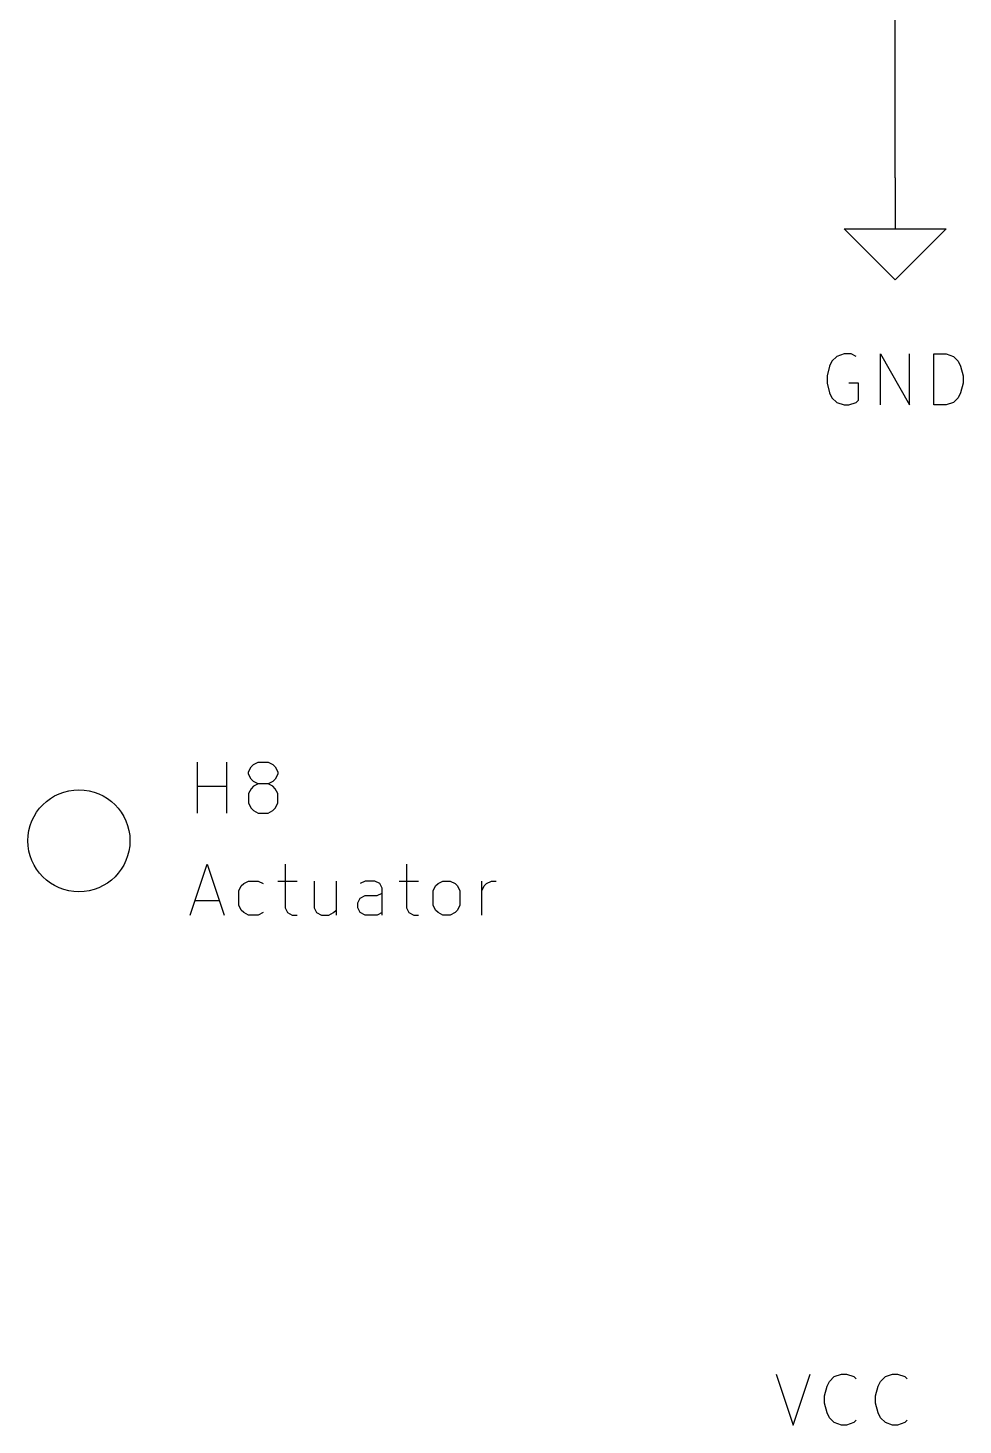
# Model space of a CAD drawing. Header units: millimetres. Extents: x 10 to 287, y -200 to -10.
# Drawn here: x 48.26 to 71.54, y -98.37 to -63.58 of the extents above; entities that cross this region are included whole.
import ezdxf

# ---------------------------------------------------------------- set-up
doc = ezdxf.new("R2010")
doc.units = ezdxf.units.MM
for name, color, linetype in [('GREENSIXTYFIVE', 129, 'CONTINUOUS'), ('LIGHTGREEN', 92, 'CONTINUOUS'), ('RED', 14, 'CONTINUOUS')]:
    doc.layers.add(name, color=color, linetype=linetype)

msp = doc.modelspace()

# ---------------------------------------------------------------- linework, layer by layer
at = {"layer": 'GREENSIXTYFIVE', "linetype": 'CONTINUOUS'}
for p, q in [((68.2171, -72.0016), (68.1567, -72.2435)), ((68.2776, -71.8807), (68.2171, -72.0016)), ((68.3986, -71.7597), (68.2776, -71.8807)), ((68.58, -71.6992), (68.3986, -71.7597)), ((68.7614, -71.6992), (68.58, -71.6992)), ((68.8824, -71.7597), (68.7614, -71.6992)), ((69.4871, -72.9692), (69.4871, -71.6992)), ((69.4871, -71.6992), (70.2128, -72.9692)), ((70.2128, -72.9692), (70.2128, -71.6992)), ((70.8176, -72.9692), (70.8176, -71.6992)), ((70.8176, -71.6992), (71.12, -71.6992)), ((71.12, -71.6992), (71.3014, -71.7597)), ((71.3014, -71.7597), (71.4224, -71.8807)), ((71.4224, -71.8807), (71.4829, -72.0016)), ((71.4829, -72.0016), (71.5433, -72.2435)), ((68.1567, -72.2435), (68.1567, -72.4249)), ((71.5433, -72.2435), (71.5433, -72.4249)), ((68.1567, -72.4249), (68.2171, -72.6668)), ((68.2171, -72.6668), (68.2776, -72.7878)), ((68.9428, -72.4249), (68.7009, -72.4249)), ((68.9428, -72.8483), (68.9428, -72.4249)), ((71.4829, -72.6668), (71.4224, -72.7878)), ((71.5433, -72.4249), (71.4829, -72.6668)), ((68.2776, -72.7878), (68.3986, -72.9088)), ((68.3986, -72.9088), (68.58, -72.9692)), ((68.58, -72.9692), (68.7009, -72.9692)), ((68.7009, -72.9692), (68.8824, -72.9088)), ((68.8824, -72.9088), (68.9428, -72.8483)), ((71.12, -72.9692), (70.8176, -72.9692)), ((71.3014, -72.9088), (71.12, -72.9692)), ((71.4224, -72.7878), (71.3014, -72.9088)), ((52.4835, -83.1291), (52.4835, -81.8591)), ((53.2092, -83.1291), (53.2092, -81.8591)), ((53.7536, -82.101), (53.814, -81.9801)), ((53.814, -81.9801), (53.8745, -81.9196)), ((53.8745, -81.9196), (53.9955, -81.8591)), ((53.9955, -81.8591), (54.2374, -81.8591)), ((54.2374, -81.8591), (54.3583, -81.9196)), ((54.3583, -81.9196), (54.4188, -81.9801)), ((54.4188, -81.9801), (54.4793, -82.101)), ((53.7536, -82.1615), (53.7536, -82.101)), ((53.814, -82.2825), (53.7536, -82.1615)), ((53.8745, -82.3429), (53.814, -82.2825)), ((53.9955, -82.4034), (53.8745, -82.3429)), ((53.9955, -82.4034), (53.8745, -82.4639)), ((54.2374, -82.4034), (53.9955, -82.4034)), ((54.3583, -82.3429), (54.2374, -82.4034)), ((54.3583, -82.4639), (54.2374, -82.4034)), ((54.4188, -82.2825), (54.3583, -82.3429)), ((54.4793, -82.1615), (54.4188, -82.2825)), ((54.4793, -82.101), (54.4793, -82.1615)), ((52.4835, -82.4639), (53.2092, -82.4639)), ((53.814, -82.5244), (53.7536, -82.6453)), ((53.7536, -82.6453), (53.7536, -82.8872)), ((53.8745, -82.4639), (53.814, -82.5244)), ((54.4188, -82.5244), (54.3583, -82.4639)), ((54.4793, -82.6453), (54.4188, -82.5244)), ((54.4793, -82.8872), (54.4793, -82.6453)), ((53.7536, -82.8872), (53.814, -83.0082)), ((53.814, -83.0082), (53.8745, -83.0687)), ((53.8745, -83.0687), (53.9955, -83.1291)), ((53.9955, -83.1291), (54.2374, -83.1291)), ((54.2374, -83.1291), (54.3583, -83.0687)), ((54.3583, -83.0687), (54.4188, -83.0082)), ((54.4188, -83.0082), (54.4793, -82.8872)), ((52.3021, -85.6691), (52.7254, -84.3991)), ((52.7254, -84.3991), (53.1488, -85.6691)), ((54.6607, -84.3991), (54.6607, -85.4877)), ((57.6844, -84.3991), (57.6844, -85.4877)), ((53.5721, -84.9434), (53.6326, -84.8829)), ((53.6326, -84.8829), (53.7536, -84.8225)), ((53.7536, -84.8225), (53.9955, -84.8225)), ((53.9955, -84.8225), (54.1164, -84.8829)), ((54.4793, -84.8225), (54.9631, -84.8225)), ((55.3864, -84.8225), (55.3864, -85.4877)), ((55.9307, -84.8225), (55.9307, -85.6691)), ((56.6564, -84.8225), (56.5354, -84.8829)), ((56.8983, -84.8225), (56.6564, -84.8225)), ((57.0192, -84.8829), (56.8983, -84.8225)), ((57.0797, -85.0039), (57.0192, -84.8829)), ((57.503, -84.8225), (57.9868, -84.8225)), ((58.4101, -84.9434), (58.4706, -84.8829)), ((58.4706, -84.8829), (58.5916, -84.8225)), ((58.5916, -84.8225), (58.773, -84.8225)), ((58.773, -84.8225), (58.8939, -84.8829)), ((58.8939, -84.8829), (58.9544, -84.9434)), ((59.5591, -85.6691), (59.5591, -84.8225)), ((59.6196, -84.9434), (59.6801, -84.8829)), ((59.6801, -84.8829), (59.801, -84.8225)), ((59.801, -84.8225), (59.922, -84.8225)), ((53.5117, -85.0644), (53.5721, -84.9434)), ((53.5117, -85.4272), (53.5117, -85.0644)), ((56.5354, -85.2458), (56.6564, -85.1853)), ((56.6564, -85.1853), (56.9588, -85.1853)), ((56.9588, -85.1853), (57.0797, -85.1248)), ((57.0797, -85.6691), (57.0797, -85.0039)), ((58.3497, -85.0644), (58.4101, -84.9434)), ((58.3497, -85.4272), (58.3497, -85.0644)), ((58.9544, -84.9434), (59.0149, -85.0644)), ((59.0149, -85.0644), (59.0149, -85.4272)), ((59.5591, -85.0644), (59.6196, -84.9434)), ((52.4231, -85.3063), (53.0278, -85.3063)), ((53.5721, -85.5482), (53.5117, -85.4272)), ((53.6326, -85.6087), (53.5721, -85.5482)), ((54.6607, -85.4877), (54.7212, -85.6087)), ((55.3864, -85.4877), (55.4469, -85.6087)), ((55.8702, -85.6087), (55.9307, -85.5482)), ((56.475, -85.3667), (56.5354, -85.2458)), ((56.475, -85.4877), (56.475, -85.3667)), ((56.5354, -85.6087), (56.475, -85.4877)), ((57.6844, -85.4877), (57.7449, -85.6087)), ((58.4101, -85.5482), (58.3497, -85.4272)), ((58.4706, -85.6087), (58.4101, -85.5482)), ((58.9544, -85.5482), (58.8939, -85.6087)), ((59.0149, -85.4272), (58.9544, -85.5482)), ((53.7536, -85.6691), (53.6326, -85.6087)), ((53.9955, -85.6691), (53.7536, -85.6691)), ((54.1164, -85.6087), (53.9955, -85.6691)), ((54.7212, -85.6087), (54.8422, -85.6691)), ((54.8422, -85.6691), (54.9631, -85.6691)), ((55.4469, -85.6087), (55.5679, -85.6691)), ((55.5679, -85.6691), (55.7493, -85.6691)), ((55.7493, -85.6691), (55.8702, -85.6087)), ((56.6564, -85.6691), (56.5354, -85.6087)), ((56.9588, -85.6691), (56.6564, -85.6691)), ((57.0797, -85.6087), (56.9588, -85.6691)), ((57.7449, -85.6087), (57.8659, -85.6691)), ((57.8659, -85.6691), (57.9868, -85.6691)), ((58.5916, -85.6691), (58.4706, -85.6087)), ((58.773, -85.6691), (58.5916, -85.6691)), ((58.8939, -85.6087), (58.773, -85.6691)), ((66.8866, -97.0992), (67.3099, -98.3692)), ((67.3099, -98.3692), (67.7333, -97.0992)), ((68.0962, -97.6435), (68.1566, -97.4016)), ((68.1566, -97.4016), (68.2171, -97.2807)), ((68.2171, -97.2807), (68.3381, -97.1597)), ((68.3381, -97.1597), (68.5195, -97.0992)), ((68.5195, -97.0992), (68.6404, -97.0992)), ((68.6404, -97.0992), (68.8219, -97.1597)), ((68.8219, -97.1597), (68.8823, -97.2202)), ((69.3662, -97.6435), (69.4266, -97.4016)), ((69.4266, -97.4016), (69.4871, -97.2807)), ((69.4871, -97.2807), (69.6081, -97.1597)), ((69.6081, -97.1597), (69.7895, -97.0992)), ((69.7895, -97.0992), (69.9104, -97.0992)), ((69.9104, -97.0992), (70.0919, -97.1597)), ((70.0919, -97.1597), (70.1523, -97.2202)), ((68.0962, -97.8249), (68.0962, -97.6435)), ((69.3662, -97.8249), (69.3662, -97.6435)), ((68.1566, -98.0668), (68.0962, -97.8249)), ((68.2171, -98.1878), (68.1566, -98.0668)), ((69.4266, -98.0668), (69.3662, -97.8249)), ((69.4871, -98.1878), (69.4266, -98.0668)), ((68.3381, -98.3088), (68.2171, -98.1878)), ((68.5195, -98.3692), (68.3381, -98.3088)), ((68.6404, -98.3692), (68.5195, -98.3692)), ((68.8219, -98.3088), (68.6404, -98.3692)), ((68.8823, -98.2483), (68.8219, -98.3088)), ((69.6081, -98.3088), (69.4871, -98.1878)), ((69.7895, -98.3692), (69.6081, -98.3088)), ((69.9104, -98.3692), (69.7895, -98.3692)), ((70.0919, -98.3088), (69.9104, -98.3692)), ((70.1523, -98.2483), (70.0919, -98.3088))]:
    msp.add_line(p, q, dxfattribs=at)
at = {"layer": 'LIGHTGREEN', "linetype": 'CONTINUOUS'}
msp.add_line((69.85, -67.31), (69.85, -62.23), dxfattribs=at)
at = {"layer": 'RED', "linetype": 'CONTINUOUS'}
for p, q in [((69.85, -67.31), (69.85, -68.58)), ((69.85, -69.85), (68.58, -68.58)), ((68.58, -68.58), (69.85, -68.58)), ((69.85, -68.58), (71.12, -68.58)), ((71.12, -68.58), (69.85, -69.85))]:
    msp.add_line(p, q, dxfattribs=at)
at = {"layer": 'RED'}
msp.add_circle((49.53, -83.82), 1.27, dxfattribs=at)

doc.saveas('drawing.dxf')
